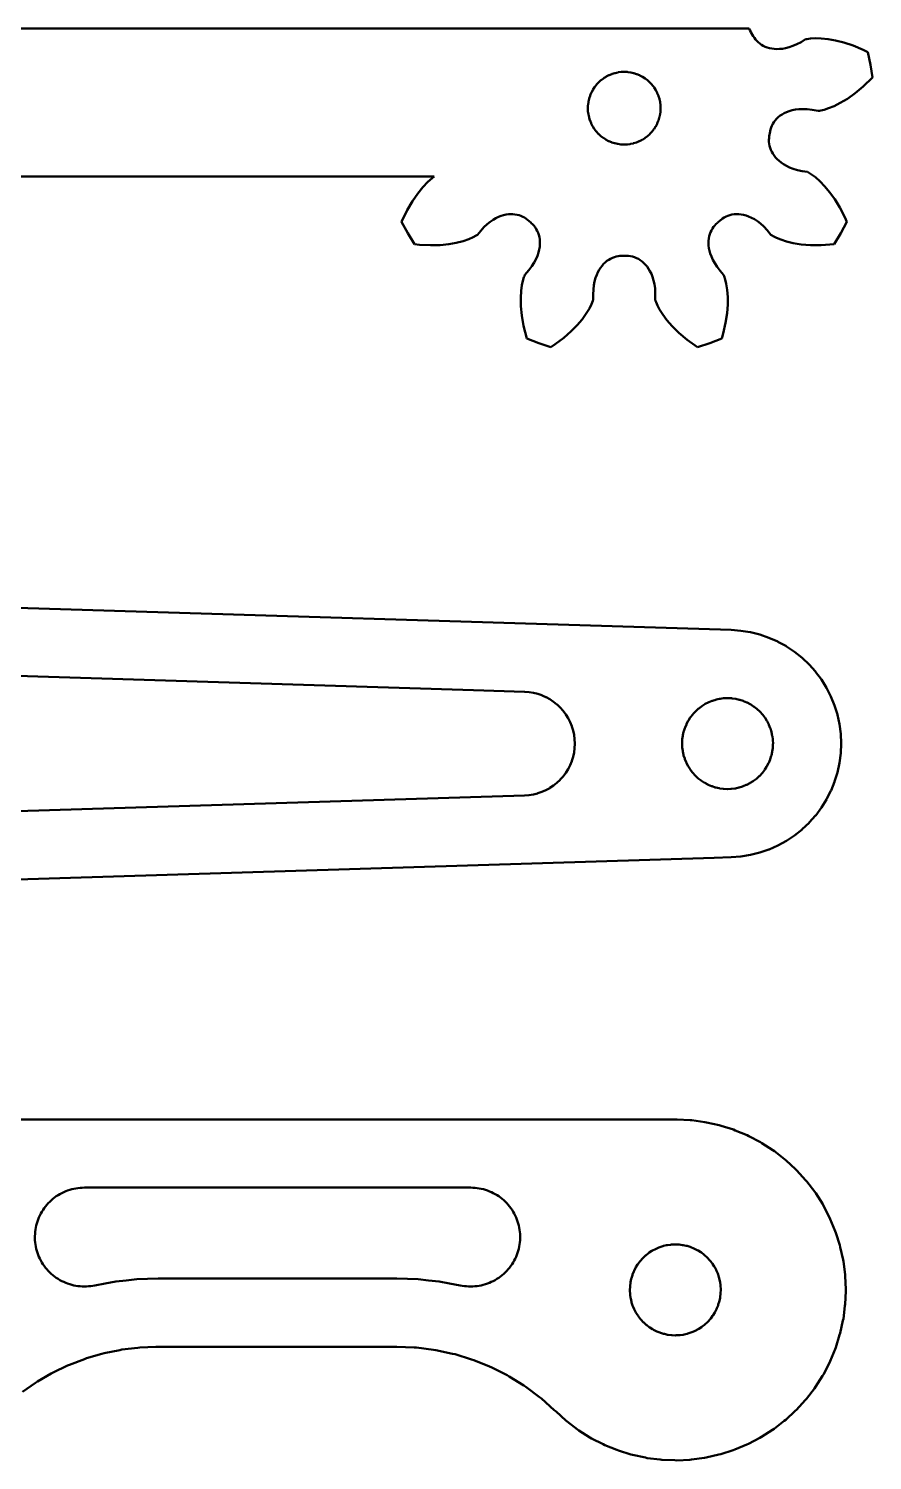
# Paper-space layout 'Presentación1' of a CAD drawing. Header units: millimetres. Extents: x 81 to 218, y 35 to 176.
# Drawn here: x 180.7 to 217.8, y 34.6 to 97.6 of the extents above; entities that cross this region are included whole.
import ezdxf

# ---------------------------------------------------------------- set-up
doc = ezdxf.new("R2010")
doc.units = ezdxf.units.MM
doc.layers.add('Visible (ISO)', color=7, linetype='Continuous', lineweight=50)

psp = doc.layouts.new('Presentación1')

# ---------------------------------------------------------------- linework, layer by layer
at = {"layer": 'Visible (ISO)'}
for p, q in [((201.448, 97.594), (178.138, 97.594)), ((212.402, 97.594), (201.448, 97.594)), ((212.425, 97.594), (212.402, 97.594)), ((212.456, 97.52), (212.425, 97.594)), ((212.492, 97.45), (212.456, 97.52)), ((212.502, 97.432), (212.492, 97.45)), ((212.604, 97.256), (212.502, 97.432)), ((212.649, 97.183), (212.604, 97.256)), ((212.698, 97.117), (212.649, 97.183)), ((212.754, 97.054), (212.698, 97.117)), ((212.816, 96.993), (212.754, 97.054)), ((214.702, 97.004), (214.514, 96.907)), ((214.899, 97.125), (214.702, 97.004)), ((214.96, 97.138), (214.899, 97.125)), ((215.115, 97.16), (214.96, 97.138)), ((215.318, 97.172), (215.115, 97.16)), ((215.582, 97.166), (215.318, 97.172)), ((215.901, 97.134), (215.582, 97.166)), ((216.221, 97.076), (215.901, 97.134)), ((216.589, 96.982), (216.221, 97.076)), ((212.885, 96.937), (212.816, 96.993)), ((212.96, 96.885), (212.885, 96.937)), ((213.039, 96.839), (212.96, 96.885)), ((213.125, 96.798), (213.039, 96.839)), ((213.215, 96.764), (213.125, 96.798)), ((213.311, 96.736), (213.215, 96.764)), ((213.413, 96.715), (213.311, 96.736)), ((213.522, 96.701), (213.413, 96.715)), ((213.638, 96.696), (213.522, 96.701)), ((213.751, 96.699), (213.638, 96.696)), ((213.883, 96.712), (213.751, 96.699)), ((214.024, 96.737), (213.883, 96.712)), ((214.175, 96.777), (214.024, 96.737)), ((214.338, 96.832), (214.175, 96.777)), ((214.514, 96.907), (214.338, 96.832)), ((216.996, 96.845), (216.589, 96.982)), ((217.44, 96.659), (216.996, 96.845)), ((217.645, 96.56), (217.44, 96.659)), ((217.758, 96.004), (217.645, 96.56)), ((217.842, 95.444), (217.758, 96.004)), ((205.699, 95.123), (205.622, 95.022)), ((205.708, 95.132), (205.699, 95.123)), ((205.793, 95.226), (205.708, 95.132)), ((205.803, 95.234), (205.793, 95.226)), ((205.896, 95.32), (205.803, 95.234)), ((205.906, 95.328), (205.896, 95.32)), ((206.007, 95.405), (205.906, 95.328)), ((206.018, 95.412), (206.007, 95.405)), ((206.125, 95.48), (206.018, 95.412)), ((206.136, 95.486), (206.125, 95.48)), ((206.249, 95.544), (206.136, 95.486)), ((206.26, 95.549), (206.249, 95.544)), ((206.378, 95.598), (206.26, 95.549)), ((206.39, 95.602), (206.378, 95.598)), ((206.511, 95.64), (206.39, 95.602)), ((206.523, 95.642), (206.511, 95.64)), ((206.647, 95.67), (206.523, 95.642)), ((206.66, 95.672), (206.647, 95.67)), ((206.785, 95.688), (206.66, 95.672)), ((206.798, 95.689), (206.785, 95.688)), ((206.925, 95.694), (206.798, 95.689)), ((206.937, 95.694), (206.925, 95.694)), ((207.064, 95.688), (206.937, 95.694)), ((207.077, 95.686), (207.064, 95.688)), ((207.203, 95.67), (207.077, 95.686)), ((207.215, 95.667), (207.203, 95.67)), ((207.339, 95.64), (207.215, 95.667)), ((207.351, 95.636), (207.339, 95.64)), ((207.472, 95.598), (207.351, 95.636)), ((207.484, 95.593), (207.472, 95.598)), ((207.601, 95.544), (207.484, 95.593)), ((207.612, 95.538), (207.601, 95.544)), ((207.725, 95.48), (207.612, 95.538)), ((207.735, 95.473), (207.725, 95.48)), ((207.842, 95.405), (207.735, 95.473)), ((207.853, 95.397), (207.842, 95.405)), ((207.953, 95.32), (207.853, 95.397)), ((207.963, 95.311), (207.953, 95.32)), ((208.056, 95.226), (207.963, 95.311)), ((208.065, 95.216), (208.056, 95.226)), ((208.15, 95.123), (208.065, 95.216)), ((208.158, 95.113), (208.15, 95.123)), ((217.437, 95.048), (217.842, 95.444)), ((205.379, 94.508), (205.352, 94.384)), ((205.383, 94.52), (205.379, 94.508)), ((205.421, 94.641), (205.383, 94.52)), ((205.426, 94.653), (205.421, 94.641)), ((205.475, 94.77), (205.426, 94.653)), ((205.481, 94.782), (205.475, 94.77)), ((205.539, 94.894), (205.481, 94.782)), ((205.546, 94.905), (205.539, 94.894)), ((205.614, 95.012), (205.546, 94.905)), ((205.622, 95.022), (205.614, 95.012)), ((208.235, 95.012), (208.158, 95.113)), ((208.242, 95.001), (208.235, 95.012)), ((208.31, 94.894), (208.242, 95.001)), ((208.316, 94.883), (208.31, 94.894)), ((208.375, 94.77), (208.316, 94.883)), ((208.38, 94.759), (208.375, 94.77)), ((208.428, 94.641), (208.38, 94.759)), ((208.432, 94.629), (208.428, 94.641)), ((208.47, 94.508), (208.432, 94.629)), ((208.473, 94.496), (208.47, 94.508)), ((208.5, 94.372), (208.473, 94.496)), ((216.432, 94.326), (216.742, 94.512)), ((216.742, 94.512), (217.079, 94.75)), ((217.079, 94.75), (217.437, 95.048)), ((205.331, 94.234), (205.325, 94.107)), ((205.325, 94.107), (205.325, 94.094)), ((205.325, 94.094), (205.33, 93.967)), ((205.33, 93.967), (205.331, 93.955)), ((205.333, 94.246), (205.331, 94.234)), ((205.331, 93.955), (205.347, 93.829)), ((205.349, 94.372), (205.333, 94.246)), ((205.352, 94.384), (205.349, 94.372)), ((208.502, 94.359), (208.5, 94.372)), ((208.5, 93.816), (208.517, 93.942)), ((208.519, 94.234), (208.502, 94.359)), ((208.517, 93.942), (208.519, 93.955)), ((208.519, 94.221), (208.519, 94.234)), ((208.525, 94.094), (208.519, 94.221)), ((208.519, 93.955), (208.524, 94.082)), ((208.524, 94.082), (208.525, 94.094)), ((213.869, 93.822), (213.962, 93.875)), ((213.962, 93.875), (214.063, 93.922)), ((214.063, 93.922), (214.176, 93.965)), ((214.176, 93.965), (214.314, 94.004)), ((214.314, 94.004), (214.454, 94.032)), ((214.454, 94.032), (214.61, 94.05)), ((214.61, 94.05), (214.784, 94.057)), ((214.784, 94.057), (214.978, 94.05)), ((214.978, 94.05), (215.193, 94.025)), ((215.193, 94.025), (215.455, 93.973)), ((215.455, 93.973), (215.517, 93.982)), ((215.517, 93.982), (215.569, 93.992)), ((215.569, 93.992), (215.724, 94.029)), ((215.724, 94.029), (215.917, 94.092)), ((215.917, 94.092), (216.156, 94.188)), ((216.156, 94.188), (216.432, 94.326)), ((205.347, 93.829), (205.349, 93.816)), ((205.349, 93.816), (205.377, 93.693)), ((205.377, 93.693), (205.379, 93.68)), ((205.379, 93.68), (205.417, 93.559)), ((205.417, 93.559), (205.421, 93.547)), ((205.421, 93.547), (205.47, 93.43)), ((205.47, 93.43), (205.475, 93.418)), ((205.475, 93.418), (205.533, 93.305)), ((205.533, 93.305), (205.539, 93.294)), ((205.539, 93.294), (205.607, 93.187)), ((208.235, 93.177), (208.304, 93.284)), ((208.304, 93.284), (208.31, 93.294)), ((208.31, 93.294), (208.369, 93.407)), ((208.369, 93.407), (208.375, 93.418)), ((208.375, 93.418), (208.423, 93.535)), ((208.423, 93.535), (208.428, 93.547)), ((208.428, 93.547), (208.466, 93.668)), ((208.466, 93.668), (208.47, 93.68)), ((208.47, 93.68), (208.498, 93.804)), ((208.498, 93.804), (208.5, 93.816)), ((213.362, 93.154), (213.387, 93.238)), ((213.387, 93.238), (213.421, 93.321)), ((213.421, 93.321), (213.462, 93.402)), ((213.462, 93.402), (213.51, 93.481)), ((213.51, 93.481), (213.566, 93.556)), ((213.566, 93.556), (213.629, 93.628)), ((213.629, 93.629), (213.703, 93.699)), ((213.629, 93.628), (213.629, 93.629)), ((213.703, 93.699), (213.786, 93.766)), ((213.786, 93.766), (213.869, 93.822)), ((205.607, 93.187), (205.614, 93.177)), ((205.614, 93.177), (205.691, 93.076)), ((205.691, 93.076), (205.699, 93.066)), ((205.699, 93.066), (205.785, 92.972)), ((205.785, 92.972), (205.793, 92.963)), ((205.793, 92.963), (205.887, 92.877)), ((205.887, 92.877), (205.896, 92.869)), ((205.896, 92.869), (205.997, 92.791)), ((205.997, 92.791), (206.007, 92.784)), ((206.007, 92.784), (206.114, 92.715)), ((206.114, 92.715), (206.125, 92.709)), ((206.125, 92.709), (206.237, 92.65)), ((206.237, 92.65), (206.249, 92.644)), ((206.249, 92.644), (206.366, 92.596)), ((206.366, 92.596), (206.378, 92.591)), ((207.472, 92.591), (207.589, 92.639)), ((207.589, 92.639), (207.601, 92.644)), ((207.601, 92.644), (207.714, 92.703)), ((207.714, 92.703), (207.725, 92.709)), ((207.725, 92.709), (207.832, 92.777)), ((207.832, 92.777), (207.842, 92.784)), ((207.842, 92.784), (207.943, 92.861)), ((207.943, 92.861), (207.953, 92.869)), ((207.953, 92.869), (208.047, 92.954)), ((208.047, 92.954), (208.056, 92.963)), ((208.056, 92.963), (208.142, 93.056)), ((208.142, 93.056), (208.15, 93.066)), ((208.15, 93.066), (208.228, 93.166)), ((208.228, 93.166), (208.235, 93.177)), ((213.291, 92.699), (213.296, 92.781)), ((213.293, 92.614), (213.291, 92.699)), ((213.301, 92.528), (213.293, 92.614)), ((213.296, 92.781), (213.308, 92.865)), ((213.343, 93.066), (213.308, 92.865)), ((213.343, 93.066), (213.345, 93.078)), ((213.345, 93.078), (213.362, 93.154)), ((206.378, 92.591), (206.499, 92.553)), ((206.499, 92.553), (206.511, 92.549)), ((206.511, 92.549), (206.635, 92.521)), ((206.635, 92.521), (206.647, 92.519)), ((206.647, 92.519), (206.773, 92.502)), ((206.773, 92.502), (206.785, 92.5)), ((206.785, 92.5), (206.912, 92.495)), ((206.912, 92.495), (206.925, 92.494)), ((206.925, 92.494), (207.052, 92.5)), ((207.052, 92.5), (207.064, 92.5)), ((207.064, 92.5), (207.19, 92.517)), ((207.19, 92.517), (207.203, 92.519)), ((207.203, 92.519), (207.326, 92.546)), ((207.326, 92.546), (207.339, 92.549)), ((207.339, 92.549), (207.46, 92.587)), ((207.46, 92.587), (207.472, 92.591)), ((213.318, 92.44), (213.301, 92.528)), ((213.341, 92.353), (213.318, 92.44)), ((213.373, 92.266), (213.341, 92.353)), ((213.412, 92.179), (213.373, 92.266)), ((213.459, 92.096), (213.412, 92.179)), ((213.515, 92.012), (213.459, 92.096)), ((213.58, 91.931), (213.515, 92.012)), ((213.654, 91.85), (213.58, 91.931)), ((213.739, 91.772), (213.654, 91.85)), ((213.828, 91.702), (213.739, 91.772)), ((213.938, 91.627), (213.828, 91.702)), ((214.062, 91.556), (213.938, 91.627)), ((214.203, 91.488), (214.062, 91.556)), ((214.364, 91.426), (214.203, 91.488)), ((214.546, 91.371), (214.364, 91.426)), ((214.753, 91.324), (214.546, 91.371)), ((176.688, 91.094), (198.565, 91.094)), ((198.282, 90.848), (198.07, 90.624)), ((198.47, 91.018), (198.282, 90.848)), ((198.565, 91.094), (198.47, 91.018)), ((214.982, 91.29), (214.753, 91.324)), ((215.037, 91.261), (214.982, 91.29)), ((215.169, 91.178), (215.037, 91.261)), ((215.333, 91.057), (215.169, 91.178)), ((215.531, 90.883), (215.333, 91.057)), ((215.755, 90.653), (215.531, 90.883)), ((197.842, 90.344), (197.607, 90.005)), ((198.07, 90.624), (197.842, 90.344)), ((215.963, 90.403), (215.755, 90.653)), ((216.184, 90.095), (215.963, 90.403)), ((216.408, 89.728), (216.184, 90.095)), ((197.373, 89.603), (197.128, 89.092)), ((197.607, 90.005), (197.373, 89.603)), ((216.628, 89.3), (216.408, 89.728)), ((197.128, 89.092), (197.398, 88.594)), ((200.612, 88.699), (200.755, 88.856)), ((200.755, 88.856), (200.895, 88.986)), ((200.895, 88.986), (201.029, 89.094)), ((201.029, 89.094), (201.158, 89.183)), ((201.158, 89.183), (201.282, 89.254)), ((201.282, 89.254), (201.401, 89.312)), ((201.401, 89.312), (201.506, 89.354)), ((201.506, 89.354), (201.617, 89.388)), ((201.617, 89.388), (201.724, 89.413)), ((201.724, 89.413), (201.827, 89.428)), ((201.827, 89.428), (201.926, 89.434)), ((201.926, 89.434), (202.023, 89.433)), ((202.023, 89.433), (202.118, 89.424)), ((202.118, 89.424), (202.208, 89.408)), ((202.208, 89.408), (202.296, 89.385)), ((202.296, 89.385), (202.38, 89.355)), ((202.38, 89.355), (202.459, 89.319)), ((202.459, 89.319), (202.534, 89.279)), ((202.534, 89.279), (202.602, 89.234)), ((202.602, 89.234), (202.669, 89.181)), ((202.814, 89.059), (202.669, 89.181)), ((202.815, 89.058), (202.814, 89.059)), ((202.825, 89.05), (202.815, 89.058)), ((202.825, 89.05), (202.835, 89.042)), ((202.835, 89.042), (202.892, 88.99)), ((202.892, 88.99), (202.952, 88.926)), ((202.952, 88.926), (203.007, 88.855)), ((203.007, 88.855), (203.057, 88.779)), ((210.803, 88.796), (210.852, 88.868)), ((210.852, 88.868), (210.905, 88.934)), ((210.905, 88.934), (210.961, 88.993)), ((210.961, 88.993), (211.024, 89.05)), ((211.035, 89.059), (211.024, 89.05)), ((211.048, 89.07), (211.035, 89.059)), ((211.18, 89.181), (211.048, 89.07)), ((211.18, 89.181), (211.19, 89.189)), ((211.19, 89.189), (211.252, 89.237)), ((211.252, 89.237), (211.325, 89.284)), ((211.325, 89.284), (211.404, 89.326)), ((211.404, 89.326), (211.488, 89.362)), ((211.488, 89.362), (211.575, 89.391)), ((211.575, 89.391), (211.666, 89.413)), ((211.666, 89.413), (211.76, 89.428)), ((211.76, 89.428), (211.761, 89.428)), ((211.761, 89.428), (211.863, 89.434)), ((211.863, 89.434), (211.97, 89.432)), ((211.97, 89.432), (212.07, 89.422)), ((212.07, 89.422), (212.174, 89.403)), ((212.174, 89.403), (212.283, 89.374)), ((212.283, 89.374), (212.396, 89.334)), ((212.396, 89.334), (212.527, 89.275)), ((212.527, 89.275), (212.652, 89.207)), ((212.652, 89.207), (212.784, 89.121)), ((212.784, 89.121), (212.922, 89.014)), ((212.922, 89.014), (213.066, 88.884)), ((213.066, 88.884), (213.215, 88.727)), ((216.451, 88.594), (216.722, 89.092)), ((216.722, 89.092), (216.628, 89.3)), ((197.398, 88.594), (197.694, 88.111)), ((199.529, 88.168), (199.841, 88.247)), ((199.841, 88.247), (200.09, 88.332)), ((200.09, 88.332), (200.277, 88.413)), ((200.277, 88.413), (200.415, 88.486)), ((200.415, 88.486), (200.468, 88.519)), ((200.468, 88.519), (200.612, 88.699)), ((203.057, 88.779), (203.101, 88.698)), ((203.101, 88.698), (203.138, 88.612)), ((203.138, 88.612), (203.169, 88.522)), ((203.169, 88.522), (203.169, 88.521)), ((203.169, 88.521), (203.193, 88.422)), ((203.193, 88.422), (203.21, 88.317)), ((203.21, 88.317), (203.217, 88.216)), ((203.217, 88.216), (203.216, 88.11)), ((210.632, 88.159), (210.635, 88.263)), ((210.635, 88.263), (210.646, 88.363)), ((210.646, 88.363), (210.664, 88.457)), ((210.664, 88.457), (210.689, 88.549)), ((210.689, 88.549), (210.721, 88.635)), ((210.721, 88.635), (210.759, 88.718)), ((210.759, 88.718), (210.803, 88.796)), ((213.215, 88.727), (213.382, 88.519)), ((213.382, 88.519), (213.435, 88.486)), ((213.435, 88.486), (213.481, 88.46)), ((213.481, 88.46), (213.624, 88.388)), ((213.624, 88.388), (213.812, 88.312)), ((213.812, 88.312), (214.057, 88.233)), ((214.057, 88.233), (214.357, 88.161)), ((216.155, 88.111), (216.451, 88.594)), ((197.694, 88.111), (197.921, 88.088)), ((197.921, 88.088), (198.402, 88.064)), ((198.402, 88.064), (198.831, 88.075)), ((198.831, 88.075), (199.209, 88.113)), ((199.209, 88.113), (199.529, 88.168)), ((203.106, 87.605), (203.044, 87.46)), ((203.152, 87.74), (203.106, 87.605)), ((203.187, 87.879), (203.152, 87.74)), ((203.206, 87.998), (203.187, 87.879)), ((203.216, 88.11), (203.206, 87.998)), ((206.49, 87.542), (206.573, 87.566)), ((206.573, 87.566), (206.656, 87.583)), ((206.656, 87.583), (206.738, 87.592)), ((206.738, 87.592), (206.823, 87.595)), ((206.925, 87.594), (206.823, 87.595)), ((206.934, 87.594), (206.925, 87.594)), ((207.027, 87.595), (206.934, 87.594)), ((207.027, 87.595), (207.039, 87.595)), ((207.039, 87.595), (207.117, 87.592)), ((207.117, 87.592), (207.204, 87.581)), ((207.204, 87.581), (207.291, 87.563)), ((207.291, 87.563), (207.378, 87.536)), ((210.638, 88.05), (210.632, 88.159)), ((210.652, 87.935), (210.638, 88.05)), ((210.675, 87.824), (210.652, 87.935)), ((210.711, 87.696), (210.675, 87.824)), ((210.76, 87.562), (210.711, 87.696)), ((210.825, 87.42), (210.76, 87.562)), ((214.357, 88.161), (214.714, 88.103)), ((214.714, 88.103), (215.125, 88.07)), ((215.125, 88.07), (215.59, 88.067)), ((215.59, 88.067), (216.155, 88.111)), ((202.731, 86.968), (202.555, 86.767)), ((202.86, 87.142), (202.731, 86.968)), ((202.963, 87.306), (202.86, 87.142)), ((203.044, 87.46), (202.963, 87.306)), ((205.767, 86.88), (205.821, 86.98)), ((205.821, 86.98), (205.884, 87.077)), ((205.884, 87.077), (205.95, 87.165)), ((205.95, 87.165), (206.019, 87.242)), ((206.019, 87.242), (206.091, 87.312)), ((206.091, 87.312), (206.166, 87.373)), ((206.166, 87.373), (206.244, 87.427)), ((206.244, 87.427), (206.324, 87.473)), ((206.324, 87.473), (206.406, 87.511)), ((206.406, 87.511), (206.49, 87.542)), ((207.378, 87.536), (207.464, 87.502)), ((207.464, 87.502), (207.548, 87.461)), ((207.548, 87.461), (207.629, 87.411)), ((207.629, 87.411), (207.63, 87.411)), ((207.63, 87.411), (207.712, 87.35)), ((207.712, 87.35), (207.793, 87.28)), ((207.793, 87.28), (207.863, 87.208)), ((207.863, 87.208), (207.93, 87.126)), ((207.93, 87.126), (207.995, 87.034)), ((207.995, 87.034), (208.056, 86.931)), ((208.056, 86.931), (208.119, 86.802)), ((210.908, 87.269), (210.825, 87.42)), ((211.012, 87.109), (210.908, 87.269)), ((211.141, 86.94), (211.012, 87.109)), ((211.295, 86.767), (211.141, 86.94)), ((202.426, 86.308), (202.391, 86.053)), ((202.469, 86.506), (202.426, 86.308)), ((202.514, 86.66), (202.469, 86.506)), ((202.532, 86.709), (202.514, 86.66)), ((202.555, 86.767), (202.532, 86.709)), ((205.566, 86.116), (205.589, 86.305)), ((205.589, 86.305), (205.622, 86.474)), ((205.622, 86.474), (205.664, 86.625)), ((205.664, 86.625), (205.713, 86.759)), ((205.713, 86.759), (205.767, 86.88)), ((208.119, 86.802), (208.171, 86.668)), ((208.171, 86.668), (208.216, 86.518)), ((208.216, 86.518), (208.253, 86.348)), ((208.253, 86.348), (208.28, 86.156)), ((211.318, 86.709), (211.295, 86.767)), ((211.366, 86.561), (211.318, 86.709)), ((211.413, 86.363), (211.366, 86.561)), ((211.453, 86.102), (211.413, 86.363)), ((202.391, 86.053), (202.372, 85.744)), ((202.372, 85.744), (202.377, 85.383)), ((205.543, 85.613), (205.563, 85.673)), ((205.556, 85.904), (205.566, 86.116)), ((205.563, 85.673), (205.556, 85.904)), ((208.28, 86.156), (208.293, 85.939)), ((208.293, 85.939), (208.287, 85.673)), ((208.287, 85.673), (208.307, 85.613)), ((211.477, 85.782), (211.453, 86.102)), ((211.476, 85.457), (211.477, 85.782)), ((202.377, 85.383), (202.416, 84.972)), ((205.069, 84.801), (205.257, 85.061)), ((205.257, 85.061), (205.393, 85.287)), ((205.393, 85.287), (205.485, 85.469)), ((205.485, 85.469), (205.543, 85.613)), ((208.307, 85.613), (208.325, 85.564)), ((208.325, 85.564), (208.389, 85.417)), ((208.389, 85.417), (208.484, 85.238)), ((208.484, 85.238), (208.621, 85.02)), ((211.383, 84.654), (211.447, 85.078)), ((211.447, 85.078), (211.476, 85.457)), ((202.416, 84.972), (202.494, 84.514)), ((202.494, 84.514), (202.635, 83.965)), ((204.594, 84.281), (204.859, 84.552)), ((204.859, 84.552), (205.069, 84.801)), ((208.621, 85.02), (208.804, 84.771)), ((208.804, 84.771), (209.041, 84.498)), ((209.041, 84.498), (209.334, 84.208)), ((211.276, 84.184), (211.383, 84.654)), ((202.635, 83.965), (203.163, 83.758)), ((203.888, 83.706), (204.272, 83.996)), ((204.272, 83.996), (204.594, 84.281)), ((209.334, 84.208), (209.689, 83.907)), ((209.689, 83.907), (210.15, 83.578)), ((210.687, 83.758), (211.214, 83.965)), ((211.214, 83.965), (211.276, 84.184)), ((203.163, 83.758), (203.7, 83.578)), ((203.7, 83.578), (203.888, 83.706)), ((210.15, 83.578), (210.687, 83.758)), ((132.377, 73.612), (211.627, 71.138)), ((211.627, 71.138), (212.049, 71.106)), ((212.049, 71.106), (212.053, 71.106)), ((212.053, 71.106), (212.471, 71.039)), ((212.471, 71.039), (212.475, 71.038)), ((212.475, 71.038), (212.886, 70.935)), ((212.886, 70.935), (212.89, 70.934)), ((212.89, 70.934), (213.291, 70.797)), ((213.291, 70.797), (213.294, 70.796)), ((213.294, 70.796), (213.682, 70.624)), ((213.682, 70.624), (213.685, 70.623)), ((213.685, 70.623), (214.057, 70.419)), ((200.292, 68.49), (142.6, 70.291)), ((214.057, 70.419), (214.06, 70.417)), ((214.06, 70.417), (214.413, 70.183)), ((214.413, 70.183), (214.416, 70.18)), ((214.416, 70.18), (214.747, 69.916)), ((214.747, 69.916), (214.751, 69.914)), ((214.751, 69.914), (215.058, 69.623)), ((215.058, 69.623), (215.061, 69.62)), ((215.061, 69.62), (215.342, 69.304)), ((215.342, 69.304), (215.345, 69.301)), ((215.345, 69.301), (215.599, 68.961)), ((215.599, 68.961), (215.601, 68.958)), ((215.601, 68.958), (215.825, 68.598)), ((202.542, 68.42), (200.292, 68.49)), ((202.549, 68.419), (202.542, 68.42)), ((202.736, 68.405), (202.549, 68.419)), ((202.744, 68.404), (202.736, 68.405)), ((202.929, 68.374), (202.744, 68.404)), ((202.936, 68.373), (202.929, 68.374)), ((203.118, 68.327), (202.936, 68.373)), ((203.125, 68.325), (203.118, 68.327)), ((203.303, 68.264), (203.125, 68.325)), ((203.309, 68.261), (203.303, 68.264)), ((203.481, 68.185), (203.309, 68.261)), ((203.487, 68.181), (203.481, 68.185)), ((203.652, 68.091), (203.487, 68.181)), ((203.658, 68.087), (203.652, 68.091)), ((203.814, 67.983), (203.658, 68.087)), ((210.953, 68.072), (210.809, 68.026)), ((210.976, 68.077), (210.953, 68.072)), ((211.123, 68.11), (210.976, 68.077)), ((211.146, 68.113), (211.123, 68.11)), ((211.296, 68.132), (211.146, 68.113)), ((211.319, 68.133), (211.296, 68.132)), ((211.471, 68.14), (211.319, 68.133)), ((211.494, 68.139), (211.471, 68.14)), ((211.645, 68.132), (211.494, 68.139)), ((211.668, 68.129), (211.645, 68.132)), ((211.818, 68.11), (211.668, 68.129)), ((211.841, 68.105), (211.818, 68.11)), ((211.988, 68.072), (211.841, 68.105)), ((212.01, 68.065), (211.988, 68.072)), ((212.155, 68.019), (212.01, 68.065)), ((215.825, 68.598), (215.827, 68.595)), ((215.827, 68.595), (216.019, 68.217)), ((216.019, 68.217), (216.02, 68.214)), ((216.02, 68.214), (216.179, 67.821)), ((203.82, 67.979), (203.814, 67.983)), ((203.967, 67.862), (203.82, 67.979)), ((203.972, 67.857), (203.967, 67.862)), ((204.108, 67.727), (203.972, 67.857)), ((204.113, 67.722), (204.108, 67.727)), ((204.238, 67.582), (204.113, 67.722)), ((204.242, 67.576), (204.238, 67.582)), ((204.355, 67.426), (204.242, 67.576)), ((204.359, 67.419), (204.355, 67.426)), ((204.458, 67.26), (204.359, 67.419)), ((209.939, 67.426), (209.846, 67.305)), ((209.954, 67.443), (209.939, 67.426)), ((210.057, 67.554), (209.954, 67.443)), ((210.074, 67.57), (210.057, 67.554)), ((210.185, 67.672), (210.074, 67.57)), ((210.203, 67.686), (210.185, 67.672)), ((210.324, 67.778), (210.203, 67.686)), ((210.343, 67.791), (210.324, 67.778)), ((210.471, 67.872), (210.343, 67.791)), ((210.491, 67.883), (210.471, 67.872)), ((210.625, 67.953), (210.491, 67.883)), ((210.647, 67.961), (210.625, 67.953)), ((210.787, 68.019), (210.647, 67.961)), ((210.809, 68.026), (210.787, 68.019)), ((212.176, 68.011), (212.155, 68.019)), ((212.316, 67.953), (212.176, 68.011)), ((212.336, 67.942), (212.316, 67.953)), ((212.471, 67.872), (212.336, 67.942)), ((212.49, 67.86), (212.471, 67.872)), ((212.618, 67.778), (212.49, 67.86)), ((212.636, 67.764), (212.618, 67.778)), ((212.756, 67.672), (212.636, 67.764)), ((212.773, 67.657), (212.756, 67.672)), ((212.885, 67.554), (212.773, 67.657)), ((212.901, 67.537), (212.885, 67.554)), ((213.003, 67.426), (212.901, 67.537)), ((213.017, 67.407), (213.003, 67.426)), ((213.109, 67.287), (213.017, 67.407)), ((216.179, 67.821), (216.181, 67.818)), ((216.181, 67.818), (216.306, 67.413)), ((216.306, 67.413), (216.307, 67.409)), ((216.307, 67.409), (216.397, 66.995)), ((204.461, 67.253), (204.458, 67.26)), ((204.546, 67.086), (204.461, 67.253)), ((204.549, 67.079), (204.546, 67.086)), ((204.619, 66.905), (204.549, 67.079)), ((204.622, 66.898), (204.619, 66.905)), ((204.677, 66.719), (204.622, 66.898)), ((209.591, 66.824), (209.546, 66.68)), ((209.6, 66.845), (209.591, 66.824)), ((209.658, 66.985), (209.6, 66.845)), ((209.669, 67.006), (209.658, 66.985)), ((209.739, 67.14), (209.669, 67.006)), ((209.751, 67.159), (209.739, 67.14)), ((209.832, 67.287), (209.751, 67.159)), ((209.846, 67.305), (209.832, 67.287)), ((213.121, 67.268), (213.109, 67.287)), ((213.203, 67.14), (213.121, 67.268)), ((213.213, 67.12), (213.203, 67.14)), ((213.283, 66.985), (213.213, 67.12)), ((213.292, 66.964), (213.283, 66.985)), ((213.35, 66.824), (213.292, 66.964)), ((213.357, 66.802), (213.35, 66.824)), ((213.403, 66.658), (213.357, 66.802)), ((216.397, 66.995), (216.398, 66.991)), ((216.398, 66.991), (216.452, 66.571)), ((204.678, 66.712), (204.677, 66.719)), ((204.718, 66.528), (204.678, 66.712)), ((204.719, 66.521), (204.718, 66.528)), ((204.743, 66.335), (204.719, 66.521)), ((204.744, 66.328), (204.743, 66.335)), ((204.752, 66.14), (204.744, 66.328)), ((204.751, 66.133), (204.752, 66.14)), ((209.472, 66.163), (209.471, 66.14)), ((209.471, 66.14), (209.477, 65.989)), ((209.478, 66.314), (209.472, 66.163)), ((209.481, 66.337), (209.478, 66.314)), ((209.501, 66.487), (209.481, 66.337)), ((209.506, 66.51), (209.501, 66.487)), ((209.539, 66.658), (209.506, 66.51)), ((209.546, 66.68), (209.539, 66.658)), ((213.408, 66.635), (213.403, 66.658)), ((213.44, 66.487), (213.408, 66.635)), ((213.443, 66.465), (213.44, 66.487)), ((213.463, 66.314), (213.443, 66.465)), ((213.464, 66.291), (213.463, 66.314)), ((213.471, 66.14), (213.464, 66.291)), ((213.47, 66.117), (213.471, 66.14)), ((216.452, 66.571), (216.452, 66.567)), ((216.452, 66.567), (216.471, 66.144)), ((216.471, 66.14), (216.453, 65.717)), ((216.471, 66.144), (216.471, 66.14)), ((204.619, 65.375), (204.675, 65.554)), ((204.675, 65.554), (204.677, 65.561)), ((204.677, 65.561), (204.717, 65.745)), ((204.717, 65.745), (204.718, 65.752)), ((204.718, 65.752), (204.742, 65.938)), ((204.742, 65.938), (204.743, 65.945)), ((204.743, 65.945), (204.751, 66.133)), ((209.477, 65.989), (209.478, 65.966)), ((209.478, 65.966), (209.498, 65.816)), ((209.498, 65.816), (209.501, 65.793)), ((209.501, 65.793), (209.534, 65.645)), ((209.534, 65.645), (209.539, 65.622)), ((209.539, 65.622), (209.584, 65.478)), ((213.35, 65.456), (213.396, 65.6)), ((213.396, 65.6), (213.403, 65.622)), ((213.403, 65.622), (213.435, 65.77)), ((213.435, 65.77), (213.44, 65.793)), ((213.44, 65.793), (213.46, 65.943)), ((213.46, 65.943), (213.463, 65.966)), ((213.463, 65.966), (213.47, 66.117)), ((216.452, 65.713), (216.398, 65.293)), ((216.453, 65.717), (216.452, 65.713)), ((204.355, 64.855), (204.454, 65.014)), ((204.454, 65.014), (204.458, 65.02)), ((204.458, 65.02), (204.543, 65.188)), ((204.543, 65.188), (204.546, 65.194)), ((204.546, 65.194), (204.617, 65.368)), ((204.617, 65.368), (204.619, 65.375)), ((209.584, 65.478), (209.591, 65.456)), ((209.591, 65.456), (209.649, 65.316)), ((209.649, 65.316), (209.658, 65.295)), ((209.658, 65.295), (209.728, 65.16)), ((209.728, 65.16), (209.739, 65.14)), ((209.739, 65.14), (209.82, 65.012)), ((209.82, 65.012), (209.832, 64.993)), ((209.832, 64.993), (209.925, 64.873)), ((213.003, 64.854), (213.095, 64.975)), ((213.095, 64.975), (213.109, 64.993)), ((213.109, 64.993), (213.19, 65.121)), ((213.19, 65.121), (213.203, 65.14)), ((213.203, 65.14), (213.273, 65.274)), ((213.273, 65.274), (213.283, 65.295)), ((213.283, 65.295), (213.341, 65.435)), ((213.341, 65.435), (213.35, 65.456)), ((216.398, 65.289), (216.308, 64.875)), ((216.398, 65.293), (216.398, 65.289)), ((203.652, 64.189), (203.808, 64.293)), ((203.808, 64.293), (203.814, 64.297)), ((203.814, 64.297), (203.961, 64.414)), ((203.961, 64.414), (203.967, 64.419)), ((203.967, 64.419), (204.103, 64.548)), ((204.103, 64.548), (204.108, 64.553)), ((204.108, 64.553), (204.233, 64.693)), ((204.233, 64.693), (204.238, 64.698)), ((204.238, 64.698), (204.35, 64.849)), ((204.35, 64.849), (204.355, 64.855)), ((209.925, 64.873), (209.939, 64.854)), ((209.939, 64.854), (210.041, 64.743)), ((210.041, 64.743), (210.057, 64.726)), ((210.057, 64.726), (210.168, 64.624)), ((210.168, 64.624), (210.185, 64.608)), ((210.185, 64.608), (210.305, 64.516)), ((210.305, 64.516), (210.324, 64.502)), ((210.324, 64.502), (210.451, 64.42)), ((210.451, 64.42), (210.471, 64.408)), ((210.471, 64.408), (210.605, 64.338)), ((210.605, 64.338), (210.625, 64.327)), ((210.625, 64.327), (210.765, 64.269)), ((210.765, 64.269), (210.787, 64.261)), ((210.787, 64.261), (210.931, 64.215)), ((211.988, 64.208), (212.133, 64.254)), ((212.133, 64.254), (212.155, 64.261)), ((212.155, 64.261), (212.295, 64.319)), ((212.295, 64.319), (212.316, 64.327)), ((212.316, 64.327), (212.45, 64.397)), ((212.45, 64.397), (212.471, 64.408)), ((212.471, 64.408), (212.598, 64.489)), ((212.598, 64.489), (212.618, 64.502)), ((212.618, 64.502), (212.738, 64.594)), ((212.738, 64.594), (212.756, 64.608)), ((212.756, 64.608), (212.868, 64.71)), ((212.868, 64.71), (212.885, 64.726)), ((212.885, 64.726), (212.987, 64.837)), ((212.987, 64.837), (213.003, 64.854)), ((216.181, 64.463), (216.022, 64.07)), ((216.182, 64.466), (216.181, 64.463)), ((216.307, 64.871), (216.182, 64.466)), ((216.308, 64.875), (216.307, 64.871)), ((144.85, 62.059), (202.542, 63.86)), ((202.542, 63.86), (202.729, 63.874)), ((202.729, 63.874), (202.736, 63.875)), ((202.736, 63.875), (202.922, 63.905)), ((202.922, 63.905), (202.929, 63.906)), ((202.929, 63.906), (203.111, 63.951)), ((203.111, 63.951), (203.118, 63.953)), ((203.118, 63.953), (203.296, 64.014)), ((203.296, 64.014), (203.303, 64.016)), ((203.303, 64.016), (203.474, 64.092)), ((203.474, 64.092), (203.481, 64.095)), ((203.481, 64.095), (203.646, 64.185)), ((203.646, 64.185), (203.652, 64.189)), ((210.931, 64.215), (210.953, 64.208)), ((210.953, 64.208), (211.101, 64.175)), ((211.101, 64.175), (211.123, 64.17)), ((211.123, 64.17), (211.274, 64.151)), ((211.274, 64.151), (211.296, 64.148)), ((211.296, 64.148), (211.448, 64.141)), ((211.448, 64.141), (211.471, 64.14)), ((211.471, 64.14), (211.622, 64.147)), ((211.622, 64.147), (211.645, 64.148)), ((211.645, 64.148), (211.795, 64.167)), ((211.795, 64.167), (211.818, 64.17)), ((211.818, 64.17), (211.966, 64.203)), ((211.966, 64.203), (211.988, 64.208)), ((215.827, 63.685), (215.603, 63.325)), ((215.828, 63.689), (215.827, 63.685)), ((216.02, 64.066), (215.828, 63.689)), ((216.022, 64.07), (216.02, 64.066)), ((215.601, 63.322), (215.348, 62.983)), ((215.603, 63.325), (215.601, 63.322)), ((214.751, 62.366), (214.419, 62.102)), ((214.754, 62.369), (214.751, 62.366)), ((215.061, 62.66), (214.754, 62.369)), ((215.064, 62.663), (215.061, 62.66)), ((215.345, 62.98), (215.064, 62.663)), ((215.348, 62.983), (215.345, 62.98)), ((214.06, 61.863), (213.689, 61.659)), ((214.064, 61.865), (214.06, 61.863)), ((214.416, 62.1), (214.064, 61.865)), ((214.419, 62.102), (214.416, 62.1)), ((210.886, 61.119), (132.725, 58.679)), ((211.627, 61.142), (210.886, 61.119)), ((211.631, 61.143), (211.627, 61.142)), ((212.053, 61.174), (211.631, 61.143)), ((212.057, 61.175), (212.053, 61.174)), ((212.475, 61.242), (212.057, 61.175)), ((212.479, 61.243), (212.475, 61.242)), ((212.89, 61.346), (212.479, 61.243)), ((212.894, 61.347), (212.89, 61.346)), ((213.294, 61.484), (212.894, 61.347)), ((213.298, 61.486), (213.294, 61.484)), ((213.685, 61.657), (213.298, 61.486)), ((213.689, 61.659), (213.685, 61.657)), ((174.329, 49.605), (204.875, 49.605)), ((204.875, 49.605), (209.173, 49.605)), ((209.173, 49.605), (209.253, 49.601)), ((209.253, 49.601), (209.825, 49.576)), ((209.825, 49.576), (209.905, 49.566)), ((209.905, 49.566), (210.472, 49.491)), ((210.472, 49.491), (210.55, 49.474)), ((210.55, 49.474), (211.109, 49.351)), ((211.109, 49.351), (211.186, 49.326)), ((211.186, 49.326), (211.731, 49.155)), ((211.731, 49.155), (211.806, 49.124)), ((211.806, 49.124), (212.335, 48.906)), ((212.335, 48.906), (212.406, 48.869)), ((212.406, 48.869), (212.914, 48.605)), ((212.914, 48.605), (212.982, 48.562)), ((212.982, 48.562), (213.465, 48.255)), ((213.465, 48.255), (213.529, 48.206)), ((213.529, 48.206), (213.983, 47.859)), ((213.983, 47.859), (214.043, 47.805)), ((214.043, 47.805), (214.465, 47.419)), ((214.465, 47.419), (214.52, 47.36)), ((214.52, 47.36), (214.907, 46.939)), ((214.907, 46.939), (214.956, 46.875)), ((214.956, 46.875), (215.306, 46.422)), ((181.651, 45.984), (181.588, 45.916)), ((181.721, 46.047), (181.651, 45.984)), ((181.79, 46.109), (181.721, 46.047)), ((181.866, 46.166), (181.79, 46.109)), ((181.94, 46.222), (181.866, 46.166)), ((182.02, 46.272), (181.94, 46.222)), ((182.098, 46.321), (182.02, 46.272)), ((182.183, 46.364), (182.098, 46.321)), ((182.265, 46.406), (182.183, 46.364)), ((182.353, 46.442), (182.265, 46.406)), ((182.438, 46.477), (182.353, 46.442)), ((182.529, 46.505), (182.438, 46.477)), ((182.617, 46.533), (182.529, 46.505)), ((182.71, 46.553), (182.617, 46.533)), ((182.8, 46.573), (182.71, 46.553)), ((182.894, 46.585), (182.8, 46.573)), ((182.986, 46.597), (182.894, 46.585)), ((183.08, 46.601), (182.986, 46.597)), ((183.173, 46.605), (183.08, 46.601)), ((191.559, 46.605), (183.173, 46.605)), ((200.173, 46.605), (191.559, 46.605)), ((200.268, 46.601), (200.173, 46.605)), ((200.36, 46.597), (200.268, 46.601)), ((200.454, 46.585), (200.36, 46.597)), ((200.545, 46.573), (200.454, 46.585)), ((200.638, 46.552), (200.545, 46.573)), ((200.728, 46.533), (200.638, 46.552)), ((200.819, 46.505), (200.728, 46.533)), ((200.907, 46.477), (200.819, 46.505)), ((200.995, 46.441), (200.907, 46.477)), ((201.081, 46.406), (200.995, 46.441)), ((201.165, 46.363), (201.081, 46.406)), ((201.247, 46.321), (201.165, 46.363)), ((201.328, 46.271), (201.247, 46.321)), ((201.406, 46.222), (201.328, 46.271)), ((201.482, 46.165), (201.406, 46.222)), ((201.555, 46.109), (201.482, 46.165)), ((201.626, 46.046), (201.555, 46.109)), ((201.695, 45.984), (201.626, 46.046)), ((201.76, 45.915), (201.695, 45.984)), ((215.306, 46.422), (215.349, 46.354)), ((215.349, 46.354), (215.658, 45.873)), ((181.215, 45.379), (181.178, 45.294)), ((181.26, 45.462), (181.215, 45.379)), ((181.304, 45.544), (181.26, 45.462)), ((181.356, 45.623), (181.304, 45.544)), ((181.407, 45.7), (181.356, 45.623)), ((181.466, 45.775), (181.407, 45.7)), ((181.523, 45.847), (181.466, 45.775)), ((181.588, 45.916), (181.523, 45.847)), ((201.823, 45.847), (201.76, 45.915)), ((201.881, 45.773), (201.823, 45.847)), ((201.939, 45.7), (201.881, 45.773)), ((201.991, 45.621), (201.939, 45.7)), ((202.041, 45.544), (201.991, 45.621)), ((202.086, 45.46), (202.041, 45.544)), ((202.13, 45.379), (202.086, 45.46)), ((202.168, 45.292), (202.13, 45.379)), ((215.658, 45.873), (215.695, 45.801)), ((215.695, 45.801), (215.961, 45.295)), ((181.024, 44.756), (181.01, 44.662)), ((181.038, 44.847), (181.024, 44.756)), ((181.06, 44.94), (181.038, 44.847)), ((181.081, 45.029), (181.06, 44.94)), ((181.112, 45.119), (181.081, 45.029)), ((181.141, 45.207), (181.112, 45.119)), ((181.178, 45.294), (181.141, 45.207)), ((202.205, 45.207), (202.168, 45.292)), ((202.235, 45.117), (202.205, 45.207)), ((202.264, 45.029), (202.235, 45.117)), ((202.286, 44.937), (202.264, 45.029)), ((202.308, 44.847), (202.286, 44.937)), ((202.322, 44.754), (202.308, 44.847)), ((202.336, 44.662), (202.322, 44.754)), ((215.961, 45.295), (215.992, 45.22)), ((215.992, 45.22), (216.212, 44.692)), ((181.004, 44.57), (180.997, 44.475)), ((180.997, 44.475), (180.999, 44.383)), ((180.999, 44.383), (181.002, 44.288)), ((181.002, 44.288), (181.011, 44.196)), ((181.01, 44.662), (181.004, 44.57)), ((181.011, 44.196), (181.022, 44.102)), ((181.022, 44.102), (181.039, 44.011)), ((202.306, 44.009), (202.324, 44.102)), ((202.324, 44.102), (202.334, 44.194)), ((202.334, 44.194), (202.344, 44.288)), ((202.342, 44.568), (202.336, 44.662)), ((202.348, 44.475), (202.342, 44.568)), ((202.344, 44.288), (202.346, 44.381)), ((202.346, 44.381), (202.348, 44.475)), ((208.998, 44.097), (208.961, 44.092)), ((209.135, 44.103), (208.998, 44.097)), ((209.173, 44.105), (209.135, 44.103)), ((209.309, 44.099), (209.173, 44.105)), ((209.347, 44.097), (209.309, 44.099)), ((209.482, 44.079), (209.347, 44.097)), ((216.212, 44.692), (216.237, 44.616)), ((216.237, 44.616), (216.411, 44.071)), ((181.039, 44.011), (181.058, 43.918)), ((181.058, 43.918), (181.083, 43.83)), ((181.083, 43.83), (181.11, 43.738)), ((181.11, 43.738), (181.143, 43.652)), ((181.143, 43.652), (181.177, 43.564)), ((181.177, 43.564), (181.217, 43.48)), ((181.217, 43.48), (181.258, 43.395)), ((202.087, 43.395), (202.127, 43.478)), ((202.127, 43.478), (202.169, 43.564)), ((202.169, 43.564), (202.202, 43.65)), ((202.202, 43.65), (202.236, 43.738)), ((202.236, 43.738), (202.261, 43.827)), ((202.261, 43.827), (202.288, 43.918)), ((202.288, 43.918), (202.306, 44.009)), ((207.733, 43.491), (207.641, 43.39)), ((207.759, 43.519), (207.733, 43.491)), ((207.859, 43.611), (207.759, 43.519)), ((207.887, 43.637), (207.859, 43.611)), ((207.995, 43.72), (207.887, 43.637)), ((208.026, 43.743), (207.995, 43.72)), ((208.141, 43.817), (208.026, 43.743)), ((208.173, 43.837), (208.141, 43.817)), ((208.294, 43.9), (208.173, 43.837)), ((208.328, 43.917), (208.294, 43.9)), ((208.454, 43.97), (208.328, 43.917)), ((208.489, 43.984), (208.454, 43.97)), ((208.619, 44.025), (208.489, 43.984)), ((208.655, 44.037), (208.619, 44.025)), ((208.788, 44.066), (208.655, 44.037)), ((208.825, 44.074), (208.788, 44.066)), ((208.961, 44.092), (208.825, 44.074)), ((209.52, 44.074), (209.482, 44.079)), ((209.653, 44.045), (209.52, 44.074)), ((209.69, 44.037), (209.653, 44.045)), ((209.821, 43.996), (209.69, 44.037)), ((209.857, 43.984), (209.821, 43.996)), ((209.983, 43.932), (209.857, 43.984)), ((210.018, 43.917), (209.983, 43.932)), ((210.139, 43.854), (210.018, 43.917)), ((210.173, 43.837), (210.139, 43.854)), ((210.288, 43.764), (210.173, 43.837)), ((210.32, 43.743), (210.288, 43.764)), ((210.428, 43.66), (210.32, 43.743)), ((210.458, 43.637), (210.428, 43.66)), ((210.559, 43.545), (210.458, 43.637)), ((210.587, 43.519), (210.559, 43.545)), ((210.679, 43.418), (210.587, 43.519)), ((216.411, 44.071), (216.428, 43.992)), ((216.428, 43.992), (216.554, 43.434)), ((181.258, 43.395), (181.306, 43.316)), ((181.306, 43.316), (181.354, 43.234)), ((181.354, 43.234), (181.408, 43.159)), ((181.408, 43.159), (181.464, 43.082)), ((181.464, 43.082), (181.524, 43.012)), ((181.524, 43.012), (181.586, 42.941)), ((181.586, 42.941), (181.652, 42.876)), ((181.652, 42.876), (181.72, 42.81)), ((201.626, 42.81), (201.692, 42.874)), ((201.692, 42.874), (201.76, 42.941)), ((201.76, 42.941), (201.82, 43.011)), ((201.82, 43.011), (201.882, 43.082)), ((201.882, 43.082), (201.936, 43.157)), ((201.936, 43.157), (201.991, 43.234)), ((201.991, 43.234), (202.039, 43.314)), ((202.039, 43.314), (202.087, 43.395)), ((207.346, 42.915), (207.293, 42.789)), ((207.36, 42.95), (207.346, 42.915)), ((207.423, 43.071), (207.36, 42.95)), ((207.441, 43.105), (207.423, 43.071)), ((207.514, 43.22), (207.441, 43.105)), ((207.534, 43.252), (207.514, 43.22)), ((207.618, 43.36), (207.534, 43.252)), ((207.641, 43.39), (207.618, 43.36)), ((210.705, 43.39), (210.679, 43.418)), ((210.788, 43.282), (210.705, 43.39)), ((210.811, 43.252), (210.788, 43.282)), ((210.884, 43.137), (210.811, 43.252)), ((210.905, 43.105), (210.884, 43.137)), ((210.968, 42.984), (210.905, 43.105)), ((210.985, 42.95), (210.968, 42.984)), ((211.038, 42.824), (210.985, 42.95)), ((216.554, 43.434), (216.565, 43.354)), ((216.565, 43.354), (216.642, 42.787)), ((181.72, 42.81), (181.791, 42.751)), ((181.791, 42.751), (181.864, 42.691)), ((181.864, 42.691), (181.94, 42.638)), ((181.94, 42.638), (182.019, 42.585)), ((182.019, 42.585), (182.099, 42.539)), ((182.099, 42.539), (182.182, 42.492)), ((182.182, 42.492), (182.265, 42.454)), ((182.265, 42.454), (182.352, 42.414)), ((182.352, 42.414), (182.439, 42.383)), ((182.439, 42.383), (182.528, 42.351)), ((182.528, 42.351), (182.617, 42.327)), ((182.617, 42.327), (182.709, 42.303)), ((182.709, 42.303), (182.8, 42.288)), ((182.8, 42.288), (182.894, 42.271)), ((182.894, 42.271), (182.986, 42.263)), ((182.986, 42.263), (183.08, 42.255)), ((183.08, 42.255), (183.172, 42.255)), ((183.172, 42.255), (183.267, 42.255)), ((183.267, 42.255), (183.359, 42.263)), ((183.359, 42.263), (183.454, 42.272)), ((183.454, 42.272), (183.545, 42.287)), ((183.545, 42.287), (183.638, 42.304)), ((183.638, 42.304), (184.092, 42.386)), ((184.092, 42.386), (184.558, 42.471)), ((184.558, 42.471), (185.016, 42.52)), ((185.016, 42.52), (185.486, 42.571)), ((185.486, 42.571), (185.947, 42.588)), ((185.947, 42.588), (186.42, 42.605)), ((186.42, 42.605), (191.743, 42.605)), ((191.743, 42.605), (196.925, 42.605)), ((196.925, 42.605), (197.386, 42.588)), ((197.386, 42.588), (197.859, 42.571)), ((197.859, 42.571), (198.317, 42.522)), ((198.317, 42.522), (198.788, 42.471)), ((198.788, 42.471), (199.241, 42.388)), ((199.241, 42.388), (199.707, 42.304)), ((199.707, 42.304), (199.798, 42.288)), ((199.798, 42.288), (199.892, 42.272)), ((199.892, 42.272), (199.984, 42.264)), ((199.984, 42.264), (200.078, 42.255)), ((200.078, 42.255), (200.171, 42.255)), ((200.171, 42.255), (200.265, 42.255)), ((200.265, 42.255), (200.357, 42.263)), ((200.357, 42.263), (200.452, 42.271)), ((200.452, 42.271), (200.543, 42.287)), ((200.543, 42.287), (200.636, 42.303)), ((200.636, 42.303), (200.726, 42.327)), ((200.726, 42.327), (200.817, 42.351)), ((200.817, 42.351), (200.904, 42.382)), ((200.904, 42.382), (200.994, 42.414)), ((200.994, 42.414), (201.078, 42.453)), ((201.078, 42.453), (201.164, 42.492)), ((201.164, 42.492), (201.244, 42.538)), ((201.244, 42.538), (201.327, 42.585)), ((201.327, 42.585), (201.403, 42.637)), ((201.403, 42.637), (201.481, 42.691)), ((201.481, 42.691), (201.552, 42.749)), ((201.552, 42.749), (201.626, 42.81)), ((207.179, 42.241), (207.173, 42.105)), ((207.18, 42.279), (207.179, 42.241)), ((207.198, 42.415), (207.18, 42.279)), ((207.203, 42.452), (207.198, 42.415)), ((207.233, 42.585), (207.203, 42.452)), ((207.241, 42.622), (207.233, 42.585)), ((207.282, 42.753), (207.241, 42.622)), ((207.293, 42.789), (207.282, 42.753)), ((211.052, 42.789), (211.038, 42.824)), ((211.093, 42.659), (211.052, 42.789)), ((211.105, 42.622), (211.093, 42.659)), ((211.134, 42.489), (211.105, 42.622)), ((211.142, 42.452), (211.134, 42.489)), ((211.16, 42.317), (211.142, 42.452)), ((211.165, 42.279), (211.16, 42.317)), ((211.171, 42.143), (211.165, 42.279)), ((216.642, 42.787), (216.645, 42.707)), ((216.645, 42.707), (216.673, 42.135)), ((207.173, 42.105), (207.174, 42.067)), ((207.174, 42.067), (207.18, 41.931)), ((207.18, 41.931), (207.185, 41.893)), ((207.185, 41.893), (207.203, 41.758)), ((207.203, 41.758), (207.211, 41.72)), ((207.211, 41.72), (207.241, 41.587)), ((207.241, 41.587), (207.252, 41.551)), ((211.064, 41.457), (211.105, 41.587)), ((211.105, 41.587), (211.113, 41.624)), ((211.113, 41.624), (211.142, 41.758)), ((211.142, 41.758), (211.147, 41.795)), ((211.147, 41.795), (211.165, 41.931)), ((211.165, 41.931), (211.167, 41.968)), ((211.167, 41.968), (211.173, 42.105)), ((211.173, 42.105), (211.171, 42.143)), ((216.67, 42.055), (216.647, 41.483)), ((216.673, 42.135), (216.67, 42.055)), ((207.252, 41.551), (207.293, 41.421)), ((207.293, 41.421), (207.308, 41.386)), ((207.308, 41.386), (207.36, 41.26)), ((207.36, 41.26), (207.378, 41.226)), ((207.378, 41.226), (207.441, 41.105)), ((207.441, 41.105), (207.461, 41.073)), ((207.461, 41.073), (207.534, 40.958)), ((207.534, 40.958), (207.558, 40.928)), ((210.728, 40.849), (210.811, 40.958)), ((210.811, 40.958), (210.831, 40.99)), ((210.831, 40.99), (210.905, 41.105)), ((210.905, 41.105), (210.922, 41.139)), ((210.922, 41.139), (210.985, 41.26)), ((210.985, 41.26), (211, 41.295)), ((211, 41.295), (211.052, 41.421)), ((211.052, 41.421), (211.064, 41.457)), ((216.637, 41.404), (216.565, 40.836)), ((216.647, 41.483), (216.637, 41.404)), ((207.558, 40.928), (207.641, 40.819)), ((207.641, 40.819), (207.666, 40.791)), ((207.666, 40.791), (207.759, 40.691)), ((207.759, 40.691), (207.787, 40.665)), ((207.787, 40.665), (207.887, 40.573)), ((207.887, 40.573), (207.917, 40.55)), ((207.917, 40.55), (208.026, 40.467)), ((208.026, 40.467), (208.058, 40.446)), ((208.058, 40.446), (208.173, 40.373)), ((208.173, 40.373), (208.206, 40.355)), ((208.206, 40.355), (208.328, 40.292)), ((210.052, 40.31), (210.173, 40.373)), ((210.173, 40.373), (210.205, 40.393)), ((210.205, 40.393), (210.32, 40.467)), ((210.32, 40.467), (210.35, 40.49)), ((210.35, 40.49), (210.458, 40.573)), ((210.458, 40.573), (210.486, 40.598)), ((210.486, 40.598), (210.587, 40.691)), ((210.587, 40.691), (210.613, 40.719)), ((210.613, 40.719), (210.705, 40.819)), ((210.705, 40.819), (210.728, 40.849)), ((216.548, 40.757), (216.426, 40.198)), ((216.565, 40.836), (216.548, 40.757)), ((208.328, 40.292), (208.363, 40.278)), ((208.363, 40.278), (208.489, 40.225)), ((208.489, 40.225), (208.525, 40.214)), ((208.525, 40.214), (208.655, 40.173)), ((208.655, 40.173), (208.692, 40.165)), ((208.692, 40.165), (208.825, 40.135)), ((208.825, 40.135), (208.863, 40.13)), ((208.863, 40.13), (208.998, 40.112)), ((208.998, 40.112), (209.036, 40.111)), ((209.036, 40.111), (209.173, 40.105)), ((209.173, 40.105), (209.211, 40.106)), ((209.211, 40.106), (209.347, 40.112)), ((209.347, 40.112), (209.385, 40.117)), ((209.385, 40.117), (209.52, 40.135)), ((209.52, 40.135), (209.557, 40.143)), ((209.557, 40.143), (209.69, 40.173)), ((209.69, 40.173), (209.727, 40.184)), ((209.727, 40.184), (209.857, 40.225)), ((209.857, 40.225), (209.892, 40.24)), ((209.892, 40.24), (210.018, 40.292)), ((210.018, 40.292), (210.052, 40.31)), ((216.403, 40.121), (216.233, 39.575)), ((216.426, 40.198), (216.403, 40.121)), ((183.182, 39.062), (182.525, 38.815)), ((183.274, 39.097), (183.182, 39.062)), ((183.948, 39.291), (183.274, 39.097)), ((184.043, 39.318), (183.948, 39.291)), ((184.73, 39.457), (184.043, 39.318)), ((184.827, 39.477), (184.73, 39.457)), ((185.523, 39.561), (184.827, 39.477)), ((185.621, 39.573), (185.523, 39.561)), ((186.322, 39.601), (185.621, 39.573)), ((186.42, 39.605), (186.322, 39.601)), ((187.716, 39.605), (186.42, 39.605)), ((196.925, 39.605), (187.716, 39.605)), ((197.679, 39.572), (196.925, 39.605)), ((197.786, 39.568), (197.679, 39.572)), ((198.534, 39.471), (197.786, 39.568)), ((198.639, 39.457), (198.534, 39.471)), ((199.377, 39.296), (198.639, 39.457)), ((199.481, 39.273), (199.377, 39.296)), ((200.201, 39.049), (199.481, 39.273)), ((216.203, 39.5), (215.986, 38.971)), ((216.233, 39.575), (216.203, 39.5)), ((181.716, 38.425), (181.107, 38.077)), ((181.802, 38.474), (181.716, 38.425)), ((182.436, 38.773), (181.802, 38.474)), ((182.525, 38.815), (182.436, 38.773)), ((200.303, 39.017), (200.201, 39.049)), ((201.002, 38.732), (200.303, 39.017)), ((201.1, 38.692), (201.002, 38.732)), ((201.772, 38.347), (201.1, 38.692)), ((215.95, 38.899), (215.688, 38.39)), ((215.986, 38.971), (215.95, 38.899)), ((181.026, 38.021), (180.447, 37.625)), ((181.107, 38.077), (181.026, 38.021)), ((201.866, 38.299), (201.772, 38.347)), ((202.506, 37.898), (201.866, 38.299)), ((202.596, 37.842), (202.506, 37.898)), ((203.199, 37.387), (202.596, 37.842)), ((215.341, 37.838), (215.292, 37.774)), ((215.645, 38.322), (215.341, 37.838)), ((215.688, 38.39), (215.645, 38.322)), ((203.283, 37.323), (203.199, 37.387)), ((203.845, 36.819), (203.283, 37.323)), ((214.892, 37.258), (214.508, 36.834)), ((214.946, 37.318), (214.892, 37.258)), ((215.292, 37.774), (214.946, 37.318)), ((203.924, 36.748), (203.845, 36.819)), ((204.35, 36.365), (203.924, 36.748)), ((214.449, 36.779), (214.03, 36.39)), ((214.508, 36.834), (214.449, 36.779)), ((204.409, 36.312), (204.35, 36.365)), ((204.867, 35.968), (204.409, 36.312)), ((204.931, 35.92), (204.867, 35.968)), ((205.416, 35.617), (204.931, 35.92)), ((213.447, 35.946), (212.967, 35.635)), ((213.515, 35.99), (213.447, 35.946)), ((213.966, 36.341), (213.515, 35.99)), ((214.03, 36.39), (213.966, 36.341)), ((205.485, 35.574), (205.416, 35.617)), ((205.995, 35.315), (205.485, 35.574)), ((206.066, 35.278), (205.995, 35.315)), ((206.597, 35.064), (206.066, 35.278)), ((212.316, 35.299), (211.789, 35.076)), ((212.39, 35.33), (212.316, 35.299)), ((212.896, 35.598), (212.39, 35.33)), ((212.967, 35.635), (212.896, 35.598)), ((206.672, 35.034), (206.597, 35.064)), ((207.219, 34.867), (206.672, 35.034)), ((207.296, 34.844), (207.219, 34.867)), ((207.855, 34.725), (207.296, 34.844)), ((207.934, 34.708), (207.855, 34.725)), ((208.502, 34.638), (207.934, 34.708)), ((210.452, 34.718), (209.886, 34.639)), ((210.532, 34.729), (210.452, 34.718)), ((211.09, 34.857), (210.532, 34.729)), ((211.168, 34.875), (211.09, 34.857)), ((211.712, 35.051), (211.168, 34.875)), ((211.789, 35.076), (211.712, 35.051)), ((208.582, 34.628), (208.502, 34.638)), ((209.154, 34.608), (208.582, 34.628)), ((209.234, 34.605), (209.154, 34.608)), ((209.805, 34.635), (209.234, 34.605)), ((209.886, 34.639), (209.805, 34.635))]:
    psp.add_line(p, q, dxfattribs=at)

doc.saveas('drawing.dxf')
